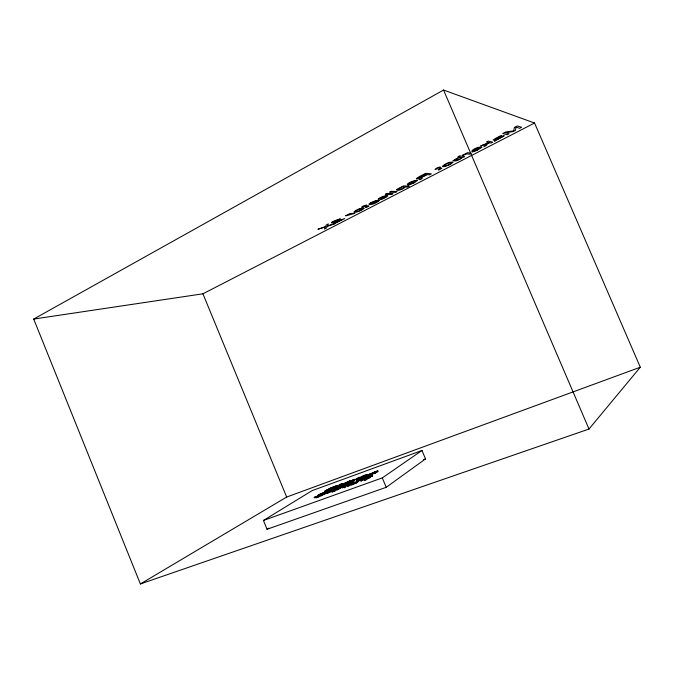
<?xml version="1.0" encoding="UTF-8"?>
<svg xmlns="http://www.w3.org/2000/svg" width="674" height="674" viewBox="0 0 674 674"><rect width="100%" height="100%" fill="white"/><g stroke="black" fill="none" stroke-linecap="round" stroke-linejoin="round"><path stroke-width="1.01" d="M344.254 486.417L344.616 487.437L344.254 486.417L347.809 484.379L351.811 482.854L352.173 483.721M369.605 475.212L369.251 474.353C380.734 469.449 374.348 473.03 368.998 475.288C370.498 477.133 361.719 477.167 364.314 480.461M338.702 487.841L339.351 486.982L331.397 491.38L337.725 489.29L345.796 484.648L338.702 487.841L339.056 488.709M368.72 475.119L366.327 476.349L373.034 473.881L378.004 470.882L369.251 474.353M353.184 481.733L352.831 480.882L354.128 479.298L344.49 484.454L344.844 485.305M337.227 489.046L339.704 487.841M351.921 481.624L351.567 480.773L350.253 482.365L359.857 477.217L352.831 480.882M588.992 429.043L640.3 367.212L534.558 123.022L443.559 90.038L33.7 319.063L140.377 583.962L588.992 429.043L443.559 90.038M370.548 477.091L370.178 476.215L369.765 476.56L372.41 475.288L368.956 476.248C367.557 471.497 357.473 479.307 356.63 479.972C360.472 478.717 365.51 476.922 368.038 474.386M342.232 487.125L341.87 487.521L347.75 485.541L354.162 481.876L345.484 485.229L342.232 487.125L342.594 487.993M329.283 488.911L334.414 486.805L330.757 488.995L324.464 491.439L330.504 489.358L336.596 485.895L330.732 487.883L326.174 490.318L331.65 488.052L329.283 488.911L329.628 489.754M367.44 478.565C364.154 478.506 368.678 476.13 370.178 476.215M316.586 497.513L316.477 496.452L314.059 497.555L318.465 496.19L321.919 494.236L319.703 494.665L320.066 495.525L320.917 495.348M334.127 491.211L333.765 490.343L335.5 489.4L338.23 488.347L338.592 489.223M316.224 496.654L319.425 495.457L317.319 495.735L319.518 494.354L325.795 492.028L319.703 494.615M363.69 478.978L366.302 478.464L360.59 480.857L368.67 477.428L366.083 477.849M351.811 482.854L344.254 486.561M365.881 475.397L358.526 479.003L365.451 475.465L366.69 477.217M320.066 495.525L320.647 495.112L320.268 494.008M364.137 479.652L364.887 479.163L364.516 478.287M386.21 487.31L425.521 458.918L421.983 450.485L312.079 490.647L263.433 520.463L267.039 529.259L386.21 487.31L382.284 477.9L421.983 450.485M267.039 529.259L268.8 528.146M374.752 473.687L375.561 473.182M357.321 480.115L358.492 479.408M343.083 487.656L344.304 486.923M140.377 583.962L286.669 497.05L640.3 367.212M355.855 482.458L362.452 478.624L349.646 484.994L358.762 481.404L355.855 482.458L356.226 483.342M355.021 483.587L356.672 482.626M344.49 484.454L351.567 480.773M333.765 490.343L339.283 487.968L339.645 488.844M350.059 482.306L352.662 480.806L352.308 479.955M328.044 492.787L336.191 488.119L327.446 491.565L332.889 489.602L333.251 490.461M339.578 486.527L339.233 485.676L340.547 484.926L350.37 480.663L342.527 485.162L335.888 487.563L343.799 484.025L344.153 484.876M329.67 492.509L329.316 491.641L320.967 495.339L331.035 491.725L330.681 490.866L332.889 489.602M340.48 484.252L332.56 488.768L342.4 483.561L340.48 484.252L340.825 485.095M320.622 494.859L318.642 495.853L318.288 494.994M33.7 319.063L202.933 293.805L534.558 123.022M322.223 494.168L321.414 494.505L321.06 493.654M375.275 472.584L374.483 472.904L374.121 472.044M367.052 476.754L369.082 475.987M323.865 493.536L323.04 493.84L322.686 492.989M339.233 485.676L343.799 484.025M330.681 490.866L324.396 493.419L329.316 491.641M335.627 489.316L332.855 490.318L333.259 491.236L332.324 491.784L331.97 490.916M423.558 459.626L425.521 458.918M263.433 520.463L382.284 477.9M336.208 485.87L336.553 486.704L333.52 487.732L333.175 486.898M335.273 490.891L334.582 491.127L334.043 489.796M368.392 475.246L366.235 475.861L365.881 475.001M369.984 475.945L369.36 476.156L368.998 475.288M377.592 470.848L377.946 471.716L376.859 472.019L376.496 471.16M354.077 482.719L353.26 481.961M377.128 470.966L377.482 471.825M375.704 471.438L376.067 472.297M375.654 471.851L376.008 472.845L375.292 471.901M374.634 472.112L374.988 472.971M372.486 472.744L372.848 473.603M372.326 473.915L372.688 474.782M372.2 475.507L372.562 476.392M371.837 475.28L372.2 476.156M370.843 473.519L371.206 474.378M370.995 475.524L371.357 476.4M370.043 473.932L370.793 475.633M370.102 476.189L370.464 477.074M369.824 475.928L370.195 476.804M369.858 476.24L370.228 477.116M369.445 476.366L369.807 477.251M368.627 475.372L369.318 477.125M367.734 474.429L368.307 475.642M368.627 477.361L369.04 478.321M367.271 474.538L367.625 475.397M368.105 476.585L368.922 478.456M367.945 476.914L368.316 477.799M366.656 474.732L367.01 475.583M367.296 476.181L367.659 477.049M367.279 476.931L367.642 477.807M366.69 475.895L367.204 477.175M366.412 476.114L366.875 477.226M367.322 478.338L367.692 479.222M366.631 477.504L366.993 478.388M366.471 477.293L366.833 478.169M365.451 475.465L365.813 476.324M366.403 477.849L366.774 478.725M366.226 477.74L366.589 478.616M365.721 477.647L366.092 478.523L365.434 478.852L365.072 477.976M364.701 475.709L365.064 476.569M366.058 478.961L366.429 479.846M365.805 478.793L366.167 479.677M364.659 476.703L365.022 477.571M365.316 479.029L365.687 479.913M364.693 479.29L365.064 480.174M364.575 479.602L364.946 480.486M364.061 478.565L364.423 479.441M362.865 476.215L363.328 477.276M363.775 478.776L364.246 479.863M362.932 477.563L363.294 478.422M362.064 476.569L362.89 478.321M361.93 476.906L362.283 477.765M361.256 476.948L361.609 477.799M361.138 478.363L361.5 479.231M360.514 478.363L360.876 479.222M360.447 479.349L360.809 480.217M360.994 480.394L361.365 481.278M359.689 478.683L360.051 479.543M359.385 479.071L359.748 479.939M358.93 478.936L359.284 479.795M358.029 477.883L358.383 478.734M358.509 478.869L358.88 479.863M357.742 479.669L358.105 480.528M356.504 479.576L356.858 480.436M353.715 481.851L354.238 483.123M353.825 483.191L354.195 484.067L351.356 485.095L350.994 484.21M352.645 482.154L352.999 483.022L352.224 483.292L351.862 482.424M352.098 481.691L352.451 482.559M351.836 482.972L352.199 483.848M351.39 482.921L351.752 483.789M350.446 484.244L350.817 485.128M349.823 483.477L350.185 484.345M348.433 481.371L348.787 482.213M348.803 483.654L349.166 484.522M348.669 485.128L349.031 486.005M348.306 485.002L348.669 485.878M347.809 484.379L348.172 485.246M347.75 485.541L348.121 486.426M347.161 484.395L347.523 485.263M347.22 485.507L347.59 486.384M346.318 483.789L346.68 484.648M345.113 483.266L345.467 484.117M345.408 486.249L345.779 487.125M344.65 486.493L345.012 487.369M343.824 485.364L344.187 486.224M344.203 486.982L344.574 487.866M342.527 485.162L342.889 486.013M341.895 485.111L342.249 485.962M340.547 484.926L340.901 485.769M340.496 487.268L340.859 488.144L340.041 488.431L339.679 487.563M338.938 487.816L339.3 488.684M337.227 486.805L337.573 487.656M336.478 485.836L336.832 486.679M337.236 487.74L337.598 488.608M336.208 486.299L336.553 487.142M335.753 485.988L336.099 486.822M337.093 489.231L337.455 490.099M335.113 486.19L335.458 487.024M336.124 489.139L336.486 490.006M334.287 486.476L334.717 487.791M335.366 489.206L335.728 490.074M334.018 486.872L334.371 487.715M334.894 489.686L335.248 490.554M334.683 489.501L335.045 490.369M333.209 487.15L333.554 487.984M333.891 490.352L334.253 491.228M333.445 490.082L333.798 490.95M332.425 491.194L332.788 492.071M331.305 488.987L331.659 489.838M330.757 488.995L331.111 489.838M331.541 491.211L331.903 492.079M329.594 488.38L329.94 489.214M328.794 490.798L329.156 491.658M327.783 490.251L328.137 491.102M327.446 492.711L327.808 493.579M326.064 491.144L326.41 491.995M325.382 492.079L325.921 493.225M324.817 491.085L325.163 491.927M324.615 492.298L324.969 493.157M323.512 492.677L324.017 493.89M323.402 493.039L323.756 493.899M323.014 493.157L323.368 494.017M322.349 494.548L322.711 495.415M321.591 493.68L322.282 495.179M321.768 494.227L322.121 495.331M320.984 494.96L321.338 495.828M320.453 495.255L320.816 496.115M319.965 494.632L320.319 495.491M319.872 494.497L320.226 495.356M319.518 494.354L319.872 495.213M319.543 495.289L319.897 496.157M319.425 495.457L319.788 496.325M318.861 494.691L319.215 495.542M319.055 495.668L319.543 496.738M318.575 495.904L318.928 496.763M317.799 495.289L318.153 496.148M317.968 496.157L318.322 497.016M317.732 496.502L318.086 497.37M317.252 496.426L317.606 497.294M316.199 497.083L316.561 497.951M314.573 497.151L314.927 498.019M202.933 293.805L286.669 497.05M504.085 135.828L494.539 141.279L495.154 140.512L493.107 139.948L499.838 136.114L501.995 135.659L495.129 139.147L504.085 135.828M420.104 179.419L419.843 179.747L422.236 178.593L420.905 178.206L421.343 177.692L427.19 174.608L429.507 174.836L431.377 173.875L425.943 173.311C425.176 173.488 409.581 181.373 419.708 178.265L418.815 179.107L420.104 179.419M417.181 180.565L414.291 182.78L408.385 184.988C410.053 183.707 415.074 183.269 414.965 181.264L407.703 185.021C404.922 183.884 415.445 179.495 417.181 180.565M453.164 160.581C455.683 162.097 460.232 159.148 462.625 157.43L464.706 156.663L459.693 155.812L457.966 156.713L459.803 157.017L453.164 160.581M514.422 127.47L513.655 130.857L505.643 132.02L502.72 133.536L507.118 134.766L509.055 133.772L505.332 132.736L513.31 131.573L515.34 130.529L516.141 127.142L519.646 128.304L521.609 127.285L517.413 125.92L514.422 127.47M473.106 150.445L479.138 147.766L476.349 148.516L473.106 150.445M452.928 162.097C451.075 165.72 435.202 169.654 446.576 163.504A4.979 0.876 -24.6 0 1 449.617 162.282L452.928 162.097M451.016 162.914L450.923 163.26C449.398 165.425 439.768 167.422 446.862 163.723A2.763 0.489 -24.6 0 1 448.859 162.965L451.016 162.914M455.186 159.671L455.447 160.185C463.948 159.131 462.608 154.321 455.186 159.671M441.723 168.256L438.909 169.983L438.395 169.924L439.802 169.115L437.207 168.744L435.033 169.528L437.333 167.641L439.819 167.059L440.349 167.127L438.951 167.843L441.723 168.256M379.386 200.372C373.843 206.151 360.683 205.705 376.69 200.456L370.489 203.438L379.386 200.372M398.132 189.158C404.232 190.447 408.056 183.016 398.132 189.158M327.084 226.422L326.486 228.023L324.421 229.084L325.348 226.995L317.917 229.286L325.626 226.515L326.241 224.964L328.364 223.869L327.429 225.916L335.239 223.507L327.084 226.422M333.293 221.914L334.178 222.108L344.717 218.612L335.618 222.942L342.257 219.513C330.749 224.889 325.803 223.321 340.362 218.856L333.293 221.914M378.215 199.184C380.936 197.179 394.29 193.522 379.85 199.639L381.071 199.42A3.934 0.682 -23.7 0 0 383.203 198.687C394.829 193.067 381.324 195.797 378.215 199.184M481.859 147.151L476.973 150.386L472.466 151.877L477.832 149.62L479.905 148.044L471.851 151.869C470.671 149.746 479.5 146.165 481.859 147.151M355.468 211.181C356.563 213.077 365.931 207.718 359.646 209.108A2.586 0.447 -23.4 0 0 357.709 209.85L355.468 211.181M363.943 208.266C362.401 211.097 347.354 215.149 357.287 209.724A4.676 0.8 -23.4 0 1 360.202 208.552L363.943 208.266M396.413 189.773C397.854 191.694 403.482 188.543 405.529 186.951L407.635 187.077L409.278 186.226L403.499 185.864L396.413 189.773M487.841 143.452L486.198 145.567L483.898 146.755L486.114 144.042L480.697 145.896L489.13 142.61L486.417 141.978L488.187 141.06L492.787 142.163L491.051 143.065L489.796 142.77L487.841 143.452M377.558 201.181L373.817 203.144L371.66 203.506L377.558 201.181M408.789 183.589L408.857 184.103L414.375 181.247L408.789 183.589M418.327 177.801L419.936 177.852L426.566 174.549L424.696 174.355L418.327 177.801M368.83 206.059L366.327 207.457L365.729 207.449L366.993 206.724L363.935 206.657L361.795 207.44L363.311 206.657L362.031 206.648L363.64 205.814L366.201 205.157L366.825 205.166L365.544 205.831L368.83 206.059M502.079 136.864L497.774 139.114L495.87 139.291L502.079 136.864M346.663 215.638L345.594 215.781L350.202 213.439L354.819 213.397L346.663 215.638M463.341 155.273L462.415 155.315L467.638 152.653L471.193 153.318L469.433 154.228L466.838 153.883L463.341 155.273M387.112 193.43L385.444 194.297L387.946 193.463L387.112 193.43M391.223 191.298L389.58 192.157L395.461 192.41L397.096 191.568L391.223 191.298M388.755 193.497L387.087 194.356L391.375 194.525L393.026 193.674L388.755 193.497"/></g></svg>
